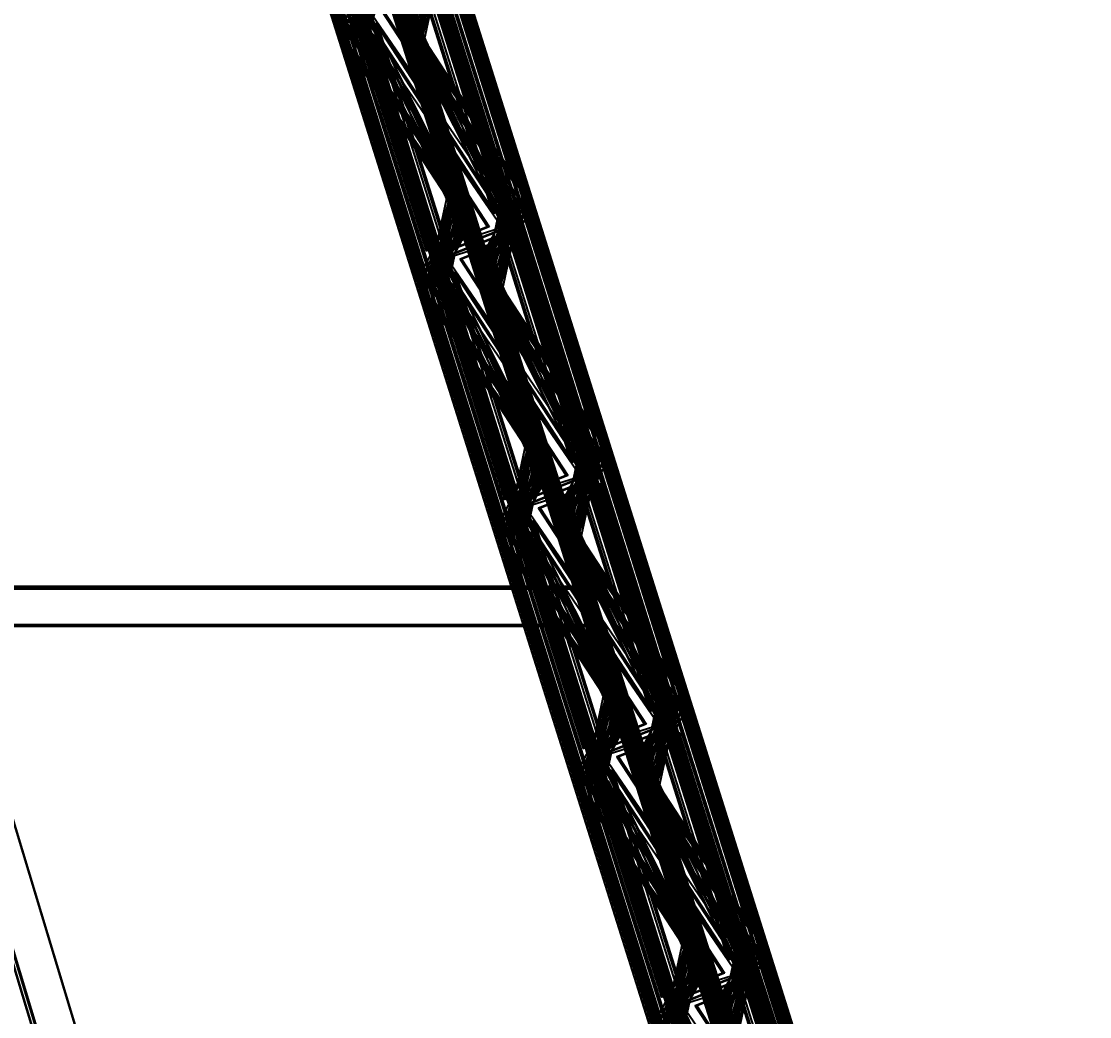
# Model space of a CAD drawing. Header units: millimetres. Extents: x -84906 to 117550, y -3000 to 338000.
# Drawn here: x 22036 to 26688, y 44215 to 48548 of the extents above; entities that cross this region are included whole.
import ezdxf

# ---------------------------------------------------------------- set-up
doc = ezdxf.new("R2010")
doc.units = ezdxf.units.MM
doc.layers.add('D-STR-DIM', color=7, linetype='Continuous', lineweight=13)
doc.layers.add('D-STR-STRC', color=7, linetype='Continuous', lineweight=25)
doc.styles.add('OpenSansCondensed-Light', font='OpenSansCondensed-Light.ttf')
doc.styles.add('TOWER_UNICODE', font='Arial Unicode.ttf')
doc.dimstyles.new('EZDXF', dxfattribs={"dimtxt": 0.25, "dimasz": 0.175, "dimexe": 0.375, "dimexo": 0.125, "dimgap": 0.1, "dimtad": 1, "dimlfac": 100, "dimzin": 12, "dimdsep": 46, "dimtxsty": 'OpenSansCondensed-Light', "dimblk": 'ARCHTICK', "dimcen": 2.5, "dimazin": 3, "dimtfac": 0.5, "dimtmove": 2, "dimatfit": 3})

# ---------------------------------------------------------------- blocks, each defined once
blk = doc.blocks.new('_ARCHTICK')
at = {"color": 0, "linetype": 'BYBLOCK', "const_width": 0.15}
blk.add_lwpolyline([(-0.5, -0.5), (0.5, 0.5)], dxfattribs=at)

msp = doc.modelspace()

# ---------------------------------------------------------------- linework, layer by layer
at = {"layer": 'D-STR-STRC'}
for points in [[(26331.3, 40215.9), (26168.3, 39784.1), (22070.9, 52784.1), (22233.8, 53215.9)], [(26312.2, 40233.1), (26182.2, 39766.9), (22084.8, 52766.9), (22214.7, 53233.1)], [(26346.3, 40215.9), (26183.4, 39784.1), (22085.9, 52784.1), (22248.9, 53215.9)], [(26298.3, 40247), (26192.7, 39753), (22095.3, 52753), (22200.8, 53247)], [(26327.5, 40233.1), (26197.5, 39766.9), (22100, 52766.9), (22230, 53233.1)], [(26313.7, 40247), (26208.2, 39753), (22110.7, 52753), (22216.3, 53247)], [(26616.6, 40215.9), (26453.7, 39784.1), (22356.3, 52784.1), (22519.2, 53215.9)], [(26631.7, 40215.9), (26468.7, 39784.1), (22371.3, 52784.1), (22534.2, 53215.9)], [(26602.5, 40233.1), (26472.5, 39766.9), (22375.1, 52766.9), (22505.1, 53233.1)], [(26591.8, 40247), (26486.3, 39753), (22388.8, 52753), (22494.4, 53247)], [(26617.8, 40233.1), (26487.8, 39766.9), (22390.4, 52766.9), (22520.4, 53233.1)], [(26607.3, 40247), (26501.7, 39753), (22404.3, 52753), (22509.9, 53247)], [(26358.3, 40194.9), (26149.9, 39805.1), (22052.5, 52805.1), (22260.8, 53194.9)], [(26372.9, 40194.9), (26164.5, 39805.1), (22067.1, 52805.1), (22275.4, 53194.9)], [(26635.5, 40194.9), (26427.1, 39805.1), (22329.7, 52805.1), (22538.1, 53194.9)], [(26650.1, 40194.9), (26441.7, 39805.1), (22344.3, 52805.1), (22552.6, 53194.9)], [(26372.6, 40127.9), (26235.9, 39872.1), (22138.4, 52872.1), (22275.2, 53127.9)], [(26354.9, 40141.7), (26248, 39858.3), (22150.5, 52858.3), (22257.5, 53141.7)], [(26387.2, 40127.9), (26250.5, 39872.1), (22153, 52872.1), (22289.8, 53127.9)], [(26342.4, 40153), (26257.1, 39847), (22159.6, 52847), (22244.9, 53153)], [(26369.9, 40141.7), (26263, 39858.3), (22165.6, 52858.3), (22272.5, 53141.7)], [(26333.2, 40162.1), (26264, 39837.9), (22166.5, 52837.9), (22235.8, 53162.1)], [(26357.7, 40153), (26272.3, 39847), (22174.9, 52847), (22260.2, 53153)], [(26348.7, 40162.1), (26279.4, 39837.9), (22182, 52837.9), (22251.2, 53162.1)], [(26549.5, 40127.9), (26412.8, 39872.1), (22315.3, 52872.1), (22452.1, 53127.9)], [(26564.1, 40127.9), (26427.4, 39872.1), (22329.9, 52872.1), (22466.7, 53127.9)], [(26537, 40141.7), (26430.1, 39858.3), (22332.6, 52858.3), (22439.6, 53141.7)], [(26527.7, 40153), (26442.3, 39847), (22344.9, 52847), (22430.2, 53153)], [(26552, 40141.7), (26445.1, 39858.3), (22347.7, 52858.3), (22454.6, 53141.7)], [(26520.6, 40162.1), (26451.3, 39837.9), (22353.9, 52837.9), (22423.1, 53162.1)], [(26542.9, 40153), (26457.6, 39847), (22360.2, 52847), (22445.5, 53153)], [(26536, 40162.1), (26466.8, 39837.9), (22369.3, 52837.9), (22438.6, 53162.1)], [(26536.4, 40073.1), (26165.2, 39926.9), (22067.8, 52926.9), (22439, 53073.1)], [(26536.4, 40073.1), (26165.2, 39926.9), (22067.8, 52926.9), (22439, 53073.1)], [(26543.5, 40073.1), (26172.4, 39926.9), (22074.9, 52926.9), (22446.1, 53073.1)], [(26543.5, 40073.1), (26172.4, 39926.9), (22074.9, 52926.9), (22446.1, 53073.1)], [(26609.8, 40066.1), (26190.2, 39933.9), (22092.7, 52933.9), (22512.4, 53066.1)], [(26627.6, 40073.1), (26256.5, 39926.9), (22159, 52926.9), (22530.2, 53073.1)], [(26627.6, 40073.1), (26256.5, 39926.9), (22159, 52926.9), (22530.2, 53073.1)], [(26634.8, 40073.1), (26263.6, 39926.9), (22166.2, 52926.9), (22537.3, 53073.1)], [(26634.8, 40073.1), (26263.6, 39926.9), (22166.2, 52926.9), (22537.3, 53073.1)], [(26674.3, 39968), (23348.5, 39968), (19714.1, 52041.2), (22799.8, 52041.2)], [(26674.3, 39963.4), (23348.5, 39963.4), (19714.1, 52036.6), (22799.8, 52036.6)], [(23348.5, 39958.5), (26674.3, 39958.5), (22799.8, 52031.7), (19714.1, 52031.7)], [(23363.9, 39968), (23363.9, 39968), (19729.4, 52041.2), (19729.4, 52041.2)], [(26659, 39958.5), (26659, 39958.5), (22784.6, 52031.7), (22784.6, 52031.7)], [(23592.1, 48831.6), (23424.4, 48517.9), (23108, 49522)], [(23571.6, 48845.5), (23440.5, 48498.1), (23122.3, 49507.6)], [(23606.7, 48831.6), (23439, 48517.9), (23122.6, 49522)], [(23557.4, 48856.7), (23452.8, 48481.6), (23132.9, 49496.4)], [(23586.6, 48845.5), (23455.5, 48498.1), (23137.3, 49507.6)], [(23572.6, 48856.7), (23468, 48481.6), (23148.2, 49496.4)], [(23869.3, 48831.6), (23701.7, 48517.9), (23385.2, 49522)], [(23883.9, 48831.6), (23716.2, 48517.9), (23399.8, 49522)], [(23857, 48845.5), (23725.9, 48498.1), (23407.7, 49507.6)], [(23872, 48845.5), (23740.9, 48498.1), (23422.7, 49507.6)], [(23847.7, 48856.7), (23743.1, 48481.6), (23423.2, 49496.4)], [(23863, 48856.7), (23758.4, 48481.6), (23438.5, 49496.4)], [(23547.1, 48865.6), (23462.2, 48468), (23140.7, 49487.8)], [(23562.6, 48865.6), (23477.6, 48468), (23156.2, 49487.8)], [(23840.7, 48865.6), (23755.7, 48468), (23434.3, 49487.8)], [(23856.1, 48865.6), (23771.2, 48468), (23449.8, 49487.8)], [(21693.5, 46082.2), (24523.8, 46082.2), (23611.2, 48936.1), (20831, 48936.1)], [(24523.7, 46087.2), (21693.4, 46087.2), (20831.2, 48940.3), (23611.4, 48940.3)], [(24523.7, 46082.6), (21693.4, 46082.6), (20831.2, 48935.7), (23611.4, 48935.7)], [(24710.7, 46082.2), (24710.7, 46082.2), (23794.8, 48936.1), (23794.8, 48936.1)], [(21693.5, 46077.3), (24523.8, 46077.3), (23611.2, 48931.3), (20831, 48931.3)], [(24695.5, 46077.3), (24695.5, 46077.3), (23779.6, 48931.3), (23779.6, 48931.3)], [(23898.2, 47837), (23578.4, 48851.8), (23473.8, 48476.6)], [(23887, 47845.6), (23565.5, 48865.3), (23480.6, 48467.8)], [(23913.5, 47837), (23593.7, 48851.8), (23489.1, 48476.6)], [(23902.4, 47845.6), (23581, 48865.3), (23496.1, 48467.8)], [(24188.6, 47837), (23868.7, 48851.8), (23764.1, 48476.6)], [(24180.6, 47845.6), (23859.1, 48865.3), (23774.2, 48467.8)], [(24203.9, 47837), (23884, 48851.8), (23779.4, 48476.6)], [(24196, 47845.6), (23874.6, 48865.3), (23789.6, 48467.8)], [(23937, 47811.4), (23620.5, 48815.4), (23452.8, 48501.7)], [(23914.1, 47825.7), (23595.9, 48835.3), (23464.8, 48487.8)], [(23951.6, 47811.4), (23635.1, 48815.4), (23467.4, 48501.7)], [(23929.1, 47825.7), (23610.9, 48835.3), (23479.8, 48487.8)], [(24214.2, 47811.4), (23897.7, 48815.4), (23730.1, 48501.7)], [(24228.8, 47811.4), (23912.3, 48815.4), (23744.6, 48501.7)], [(24199.4, 47825.7), (23881.2, 48835.3), (23750.1, 48487.8)], [(24214.4, 47825.7), (23896.2, 48835.3), (23765.1, 48487.8)], [(23937.7, 47751.5), (23619.5, 48761), (23544.4, 48562)], [(23928.4, 47756.8), (23608.6, 48771.7), (23548.6, 48556.8)], [(23921.9, 47760.7), (23600.5, 48780.4), (23551.9, 48552.7)], [(23952.7, 47751.5), (23634.5, 48761), (23559.4, 48562)], [(23943.7, 47756.8), (23623.8, 48771.7), (23563.9, 48556.8)], [(23937.4, 47760.7), (23616, 48780.4), (23567.3, 48552.7)], [(24119.8, 47751.5), (23801.6, 48761), (23726.5, 48562)], [(24113.7, 47756.8), (23793.8, 48771.7), (23733.9, 48556.8)], [(24109.3, 47760.7), (23787.9, 48780.4), (23739.2, 48552.7)], [(24134.8, 47751.5), (23816.6, 48761), (23741.5, 48562)], [(24129, 47756.8), (23809.1, 48771.7), (23749.2, 48556.8)], [(24124.7, 47760.7), (23803.3, 48780.4), (23754.7, 48552.7)], [(23951.3, 47744.4), (23634.8, 48748.4), (23538.8, 48568.7)], [(23965.9, 47744.4), (23649.4, 48748.4), (23553.4, 48568.7)], [(24128.2, 47744.4), (23811.8, 48748.4), (23715.7, 48568.7)], [(24142.8, 47744.4), (23826.3, 48748.4), (23730.3, 48568.7)], [(24090.9, 47711.5), (23779.2, 48700.6), (23513.5, 48595.9)], [(24090.9, 47711.5), (23779.2, 48700.6), (23513.5, 48595.9)], [(24098.1, 47711.5), (23786.4, 48700.6), (23520.6, 48595.9)], [(24098.1, 47711.5), (23786.4, 48700.6), (23520.6, 48595.9)], [(24159.7, 47706.6), (23848.3, 48694.5), (23547.9, 48599.9)], [(24182.2, 47711.5), (23870.4, 48700.6), (23604.7, 48595.9)], [(24182.2, 47711.5), (23870.4, 48700.6), (23604.7, 48595.9)], [(24189.3, 47711.5), (23877.6, 48700.6), (23611.9, 48595.9)], [(24189.3, 47711.5), (23877.6, 48700.6), (23611.9, 48595.9)], [(24066.3, 47654.1), (23800.6, 47549.4), (23488.9, 48538.5)], [(24066.3, 47654.1), (23800.6, 47549.4), (23488.9, 48538.5)], [(24073.5, 47654.1), (23807.8, 47549.4), (23496, 48538.5)], [(24073.5, 47654.1), (23807.8, 47549.4), (23496, 48538.5)], [(24130.3, 47650.1), (23829.9, 47555.5), (23518.5, 48543.4)], [(24157.6, 47654.1), (23891.8, 47549.4), (23580.1, 48538.5)], [(24157.6, 47654.1), (23891.8, 47549.4), (23580.1, 48538.5)], [(24164.7, 47654.1), (23899, 47549.4), (23587.3, 48538.5)], [(24164.7, 47654.1), (23899, 47549.4), (23587.3, 48538.5)], [(23947.9, 47681.3), (23851.9, 47501.6), (23535.4, 48505.6)], [(23936.7, 47688), (23861.6, 47489), (23543.4, 48498.5)], [(23929, 47693.2), (23869.1, 47478.3), (23549.2, 48493.2)], [(23962.5, 47681.3), (23866.4, 47501.6), (23550, 48505.6)], [(23923.5, 47697.3), (23874.9, 47469.6), (23553.5, 48489.3)], [(23951.7, 47688), (23876.6, 47489), (23558.4, 48498.5)], [(23944.3, 47693.2), (23884.4, 47478.3), (23564.5, 48493.2)], [(23939, 47697.3), (23890.3, 47469.6), (23568.9, 48489.3)], [(24124.8, 47681.3), (24028.8, 47501.6), (23712.3, 48505.6)], [(24118.8, 47688), (24043.7, 47489), (23725.5, 48498.5)], [(24139.4, 47681.3), (24043.4, 47501.6), (23726.9, 48505.6)], [(24114.3, 47693.2), (24054.4, 47478.3), (23734.5, 48493.2)], [(24133.8, 47688), (24058.7, 47489), (23740.5, 48498.5)], [(24110.9, 47697.3), (24062.2, 47469.6), (23740.8, 48489.3)], [(24129.6, 47693.2), (24069.6, 47478.3), (23749.8, 48493.2)], [(24126.3, 47697.3), (24077.7, 47469.6), (23756.3, 48489.3)], [(23933.6, 47748.3), (23765.9, 47434.6), (23449.4, 48438.6)], [(23913.1, 47762.2), (23782, 47414.7), (23463.8, 48424.3)], [(23948.2, 47748.3), (23780.5, 47434.6), (23464, 48438.6)], [(23928.1, 47762.2), (23797, 47414.7), (23478.8, 48424.3)], [(24210.8, 47748.3), (24043.1, 47434.6), (23726.6, 48438.6)], [(24225.4, 47748.3), (24057.7, 47434.6), (23741.2, 48438.6)], [(24198.4, 47762.2), (24067.3, 47414.7), (23749.1, 48424.3)], [(24213.4, 47762.2), (24082.3, 47414.7), (23764.1, 48424.3)], [(23898.8, 47773.4), (23794.2, 47398.2), (23474.4, 48413)], [(23888.6, 47782.2), (23803.6, 47384.7), (23482.2, 48404.4)], [(23914.1, 47773.4), (23809.5, 47398.2), (23489.6, 48413)], [(23904, 47782.2), (23819.1, 47384.7), (23497.6, 48404.4)], [(24189.1, 47773.4), (24084.5, 47398.2), (23764.7, 48413)], [(24182.1, 47782.2), (24097.2, 47384.7), (23775.8, 48404.4)], [(24204.4, 47773.4), (24099.8, 47398.2), (23780, 48413)], [(24197.6, 47782.2), (24112.7, 47384.7), (23791.2, 48404.4)], [(24228.4, 46762.2), (23907, 47782), (23822.1, 47384.4)], [(24243.9, 46762.2), (23922.5, 47782), (23837.5, 47384.4)], [(24522, 46762.2), (24200.6, 47782), (24115.6, 47384.4)], [(24537.5, 46762.2), (24216, 47782), (24131.1, 47384.4)], [(24278.4, 46728), (23962, 47732.1), (23794.3, 47418.4)], [(24255.5, 46742.4), (23937.3, 47751.9), (23806.2, 47404.5)], [(24293, 46728), (23976.6, 47732.1), (23808.9, 47418.4)], [(24239.7, 46753.6), (23919.8, 47768.4), (23815.2, 47393.3)], [(24270.5, 46742.4), (23952.3, 47751.9), (23821.2, 47404.5)], [(24255, 46753.6), (23935.1, 47768.4), (23830.5, 47393.3)], [(24555.6, 46728), (24239.2, 47732.1), (24071.5, 47418.4)], [(24570.2, 46728), (24253.8, 47732.1), (24086.1, 47418.4)], [(24540.9, 46742.4), (24222.7, 47751.9), (24091.6, 47404.5)], [(24530, 46753.6), (24210.2, 47768.4), (24105.6, 47393.3)], [(24555.9, 46742.4), (24237.7, 47751.9), (24106.6, 47404.5)], [(24545.3, 46753.6), (24225.4, 47768.4), (24120.8, 47393.3)], [(24269.9, 46673.5), (23950, 47688.3), (23890.1, 47473.4)], [(24263.4, 46677.3), (23942, 47697.1), (23893.3, 47469.4)], [(24285.2, 46673.5), (23965.3, 47688.3), (23905.4, 47473.4)], [(24278.8, 46677.3), (23957.4, 47697.1), (23908.8, 47469.4)], [(24455.2, 46673.5), (24135.3, 47688.3), (24075.4, 47473.4)], [(24450.7, 46677.3), (24129.3, 47697.1), (24080.7, 47469.4)], [(24470.4, 46673.5), (24150.6, 47688.3), (24090.7, 47473.4)], [(24466.2, 46677.3), (24144.8, 47697.1), (24096.1, 47469.4)], [(24292.8, 46661), (23976.3, 47665.1), (23880.3, 47485.4)], [(24279.1, 46668.2), (23960.9, 47677.7), (23885.8, 47478.7)], [(24307.3, 46661), (23990.9, 47665.1), (23894.8, 47485.4)], [(24294.2, 46668.2), (23976, 47677.7), (23900.9, 47478.7)], [(24469.7, 46661), (24153.2, 47665.1), (24057.2, 47485.4)], [(24461.2, 46668.2), (24143, 47677.7), (24067.9, 47478.7)], [(24484.2, 46661), (24167.8, 47665.1), (24071.8, 47485.4)], [(24476.3, 46668.2), (24158.1, 47677.7), (24083, 47478.7)], [(24432.4, 46628.2), (24120.7, 47617.2), (23854.9, 47512.5)], [(24432.4, 46628.2), (24120.7, 47617.2), (23854.9, 47512.5)], [(24439.5, 46628.2), (24127.8, 47617.2), (23862.1, 47512.5)], [(24439.5, 46628.2), (24127.8, 47617.2), (23862.1, 47512.5)], [(24501.2, 46623.3), (24189.8, 47611.2), (23889.3, 47516.5)], [(24523.6, 46628.2), (24211.9, 47617.2), (23946.2, 47512.5)], [(24523.6, 46628.2), (24211.9, 47617.2), (23946.2, 47512.5)], [(24530.8, 46628.2), (24219, 47617.2), (23953.3, 47512.5)], [(24530.8, 46628.2), (24219, 47617.2), (23953.3, 47512.5)], [(24407.8, 46570.8), (24142.1, 46466.1), (23830.3, 47455.1)], [(24407.8, 46570.8), (24142.1, 46466.1), (23830.3, 47455.1)], [(24415, 46570.8), (24149.2, 46466.1), (23837.5, 47455.1)], [(24415, 46570.8), (24149.2, 46466.1), (23837.5, 47455.1)], [(24471.8, 46566.8), (24171.3, 46472.1), (23859.9, 47460.1)], [(24499, 46570.8), (24233.3, 46466.1), (23921.6, 47455.1)], [(24499, 46570.8), (24233.3, 46466.1), (23921.6, 47455.1)], [(24506.2, 46570.8), (24240.5, 46466.1), (23928.7, 47455.1)], [(24506.2, 46570.8), (24240.5, 46466.1), (23928.7, 47455.1)], [(24289.4, 46597.9), (24193.3, 46418.3), (23876.9, 47422.3)], [(24278.1, 46604.6), (24203, 46405.6), (23884.9, 47415.1)], [(24270.5, 46609.9), (24210.5, 46395), (23890.7, 47409.8)], [(24303.9, 46597.9), (24207.9, 46418.3), (23891.4, 47422.3)], [(24265, 46614), (24216.3, 46386.2), (23894.9, 47406)], [(24293.2, 46604.6), (24218.1, 46405.6), (23899.9, 47415.1)], [(24285.7, 46609.9), (24225.8, 46395), (23906, 47409.8)], [(24280.4, 46614), (24231.8, 46386.2), (23910.4, 47406)], [(24466.3, 46597.9), (24370.2, 46418.3), (24053.8, 47422.3)], [(24460.2, 46604.6), (24385.1, 46405.6), (24067, 47415.1)], [(24480.8, 46597.9), (24384.8, 46418.3), (24068.4, 47422.3)], [(24455.7, 46609.9), (24395.8, 46395), (24076, 47409.8)], [(24475.3, 46604.6), (24400.2, 46405.6), (24082, 47415.1)], [(24452.3, 46614), (24403.7, 46386.2), (24082.3, 47406)], [(24471, 46609.9), (24411.1, 46395), (24091.2, 47409.8)], [(24467.8, 46614), (24419.1, 46386.2), (24097.7, 47406)], [(24275, 46664.9), (24107.3, 46351.3), (23790.9, 47355.3)], [(24289.6, 46664.9), (24121.9, 46351.3), (23805.5, 47355.3)], [(24552.2, 46664.9), (24384.6, 46351.3), (24068.1, 47355.3)], [(24566.8, 46664.9), (24399.1, 46351.3), (24082.7, 47355.3)], [(24254.5, 46678.8), (24123.4, 46331.4), (23805.2, 47340.9)], [(24240.3, 46690), (24135.7, 46314.9), (23815.8, 47329.7)], [(24269.5, 46678.8), (24138.4, 46331.4), (23820.2, 47340.9)], [(24230, 46698.9), (24145.1, 46301.3), (23823.6, 47321.1)], [(24255.5, 46690), (24150.9, 46314.9), (23831.1, 47329.7)], [(24245.5, 46698.9), (24160.5, 46301.3), (23839.1, 47321.1)], [(24539.9, 46678.8), (24408.8, 46331.4), (24090.6, 47340.9)], [(24554.9, 46678.8), (24423.8, 46331.4), (24105.6, 47340.9)], [(24530.6, 46690), (24426, 46314.9), (24106.1, 47329.7)], [(24523.6, 46698.9), (24438.7, 46301.3), (24117.2, 47321.1)], [(24545.9, 46690), (24441.3, 46314.9), (24121.4, 47329.7)], [(24539.1, 46698.9), (24454.1, 46301.3), (24132.7, 47321.1)], [(24597, 45659.1), (24278.8, 46668.6), (24147.7, 46321.2)], [(24581.1, 45670.3), (24261.3, 46685.1), (24156.7, 46310)], [(24612, 45659.1), (24293.8, 46668.6), (24162.7, 46321.2)], [(24569.9, 45678.9), (24248.5, 46698.7), (24163.5, 46301.1)], [(24596.4, 45670.3), (24276.6, 46685.1), (24172, 46310)], [(24585.3, 45678.9), (24263.9, 46698.7), (24179, 46301.1)], [(24882.3, 45659.1), (24564.1, 46668.6), (24433, 46321.2)], [(24871.5, 45670.3), (24551.6, 46685.1), (24447, 46310)], [(24897.3, 45659.1), (24579.1, 46668.6), (24448, 46321.2)], [(24863.5, 45678.9), (24542, 46698.7), (24457.1, 46301.1)], [(24886.8, 45670.3), (24566.9, 46685.1), (24462.3, 46310)], [(24878.9, 45678.9), (24557.5, 46698.7), (24472.5, 46301.1)], [(24619.9, 45644.7), (24303.4, 46648.7), (24135.7, 46335.1)], [(24634.5, 45644.7), (24318, 46648.7), (24150.3, 46335.1)], [(24604.8, 45594), (24283.4, 46613.8), (24234.8, 46386)], [(24620.3, 45594), (24298.9, 46613.8), (24250.2, 46386)], [(24897.1, 45644.7), (24580.6, 46648.7), (24413, 46335.1)], [(24792.2, 45594), (24470.8, 46613.8), (24422.1, 46386)], [(24911.7, 45644.7), (24595.2, 46648.7), (24427.5, 46335.1)], [(24807.7, 45594), (24486.2, 46613.8), (24437.6, 46386)], [(24634.2, 45577.7), (24317.8, 46581.7), (24221.7, 46402.1)], [(24620.6, 45584.9), (24302.4, 46594.4), (24227.3, 46395.4)], [(24611.3, 45590.2), (24291.5, 46605), (24231.5, 46390.1)], [(24648.8, 45577.7), (24332.3, 46581.7), (24236.3, 46402.1)], [(24635.6, 45584.9), (24317.4, 46594.4), (24242.3, 46395.4)], [(24626.6, 45590.2), (24306.7, 46605), (24246.8, 46390.1)], [(24811.1, 45577.7), (24494.7, 46581.7), (24398.6, 46402.1)], [(24802.7, 45584.9), (24484.5, 46594.4), (24409.4, 46395.4)], [(24825.7, 45577.7), (24509.2, 46581.7), (24413.2, 46402.1)], [(24796.6, 45590.2), (24476.7, 46605), (24416.8, 46390.1)], [(24817.7, 45584.9), (24499.5, 46594.4), (24424.4, 46395.4)], [(24811.9, 45590.2), (24492, 46605), (24432.1, 46390.1)], [(24773.8, 45544.9), (24462.1, 46533.9), (24196.4, 46429.2)], [(24773.8, 45544.9), (24462.1, 46533.9), (24196.4, 46429.2)], [(24781, 45544.9), (24469.3, 46533.9), (24203.5, 46429.2)], [(24781, 45544.9), (24469.3, 46533.9), (24203.5, 46429.2)], [(24842.6, 45539.9), (24531.2, 46527.9), (24230.8, 46433.2)], [(24865.1, 45544.9), (24553.3, 46533.9), (24287.6, 46429.2)], [(24865.1, 45544.9), (24553.3, 46533.9), (24287.6, 46429.2)], [(24872.2, 45544.9), (24560.5, 46533.9), (24294.8, 46429.2)], [(24872.2, 45544.9), (24560.5, 46533.9), (24294.8, 46429.2)], [(24813.2, 45483.5), (24512.8, 45388.8), (24201.4, 46376.7)], [(24749.2, 45487.5), (24483.5, 45382.8), (24171.8, 46371.8)], [(24749.2, 45487.5), (24483.5, 45382.8), (24171.8, 46371.8)], [(24756.4, 45487.5), (24490.7, 45382.8), (24178.9, 46371.8)], [(24756.4, 45487.5), (24490.7, 45382.8), (24178.9, 46371.8)], [(24630.8, 45514.6), (24534.8, 45334.9), (24218.3, 46339)], [(24619.6, 45521.3), (24544.5, 45322.3), (24226.3, 46331.8)], [(24645.4, 45514.6), (24549.4, 45334.9), (24232.9, 46339)], [(24634.6, 45521.3), (24559.5, 45322.3), (24241.3, 46331.8)], [(24840.5, 45487.5), (24574.8, 45382.8), (24263, 46371.8)], [(24840.5, 45487.5), (24574.8, 45382.8), (24263, 46371.8)], [(24847.6, 45487.5), (24581.9, 45382.8), (24270.2, 46371.8)], [(24847.6, 45487.5), (24581.9, 45382.8), (24270.2, 46371.8)], [(24807.7, 45514.6), (24711.7, 45334.9), (24395.2, 46339)], [(24801.7, 45521.3), (24726.6, 45322.3), (24408.4, 46331.8)], [(24822.3, 45514.6), (24726.3, 45334.9), (24409.8, 46339)], [(24816.7, 45521.3), (24741.6, 45322.3), (24423.4, 46331.8)], [(24611.9, 45526.6), (24552, 45311.7), (24232.1, 46326.5)], [(24606.4, 45530.6), (24557.8, 45302.9), (24236.4, 46322.7)], [(24627.2, 45526.6), (24567.3, 45311.7), (24247.4, 46326.5)], [(24621.9, 45530.6), (24573.2, 45302.9), (24251.8, 46322.7)], [(24797.2, 45526.6), (24737.3, 45311.7), (24417.4, 46326.5)], [(24793.8, 45530.6), (24745.1, 45302.9), (24423.7, 46322.7)], [(24812.5, 45526.6), (24752.5, 45311.7), (24432.7, 46326.5)], [(24809.2, 45530.6), (24760.6, 45302.9), (24439.2, 46322.7)], [(24616.5, 45581.6), (24448.8, 45267.9), (24132.3, 46272)], [(24596, 45595.5), (24464.9, 45248.1), (24146.7, 46257.6)], [(24631.1, 45581.6), (24463.4, 45267.9), (24146.9, 46272)], [(24581.7, 45606.7), (24477.1, 45231.6), (24157.3, 46246.4)], [(24611, 45595.5), (24479.9, 45248.1), (24161.7, 46257.6)], [(24571.5, 45615.6), (24486.5, 45218), (24165.1, 46237.8)], [(24597, 45606.7), (24492.4, 45231.6), (24172.5, 46246.4)], [(24586.9, 45615.6), (24502, 45218), (24180.6, 46237.8)], [(24893.7, 45581.6), (24726, 45267.9), (24409.6, 46272)], [(24908.3, 45581.6), (24740.6, 45267.9), (24424.1, 46272)], [(24881.3, 45595.5), (24750.2, 45248.1), (24432, 46257.6)], [(24896.3, 45595.5), (24765.2, 45248.1), (24447, 46257.6)], [(24872.1, 45606.7), (24767.5, 45231.6), (24447.6, 46246.4)], [(24865.1, 45615.6), (24780.1, 45218), (24458.7, 46237.8)], [(24887.3, 45606.7), (24782.7, 45231.6), (24462.9, 46246.4)], [(24880.5, 45615.6), (24795.6, 45218), (24474.1, 46237.8)], [(22415.1, 43064.3), (22415.1, 43064.3), (21556.2, 45917.4), (21556.2, 45917.4)], [(22430.4, 43068.9), (22430.4, 43068.9), (21571.5, 45922), (21571.5, 45922)], [(22605.6, 43063.9), (25488.9, 43063.9), (24576.3, 45917.8), (21743.1, 45917.8)], [(22605.6, 43059), (25488.9, 43059), (24576.3, 45912.9), (21743.1, 45912.9)], [(25488.8, 43068.9), (22605.5, 43068.9), (21743.3, 45922), (24576.5, 45922)], [(25488.8, 43064.3), (22605.5, 43064.3), (21743.3, 45917.4), (24576.5, 45917.4)], [(25664.1, 43059), (25664.1, 43059), (24748.2, 45912.9), (24748.2, 45912.9)], [(25679.3, 43063.9), (25679.3, 43063.9), (24763.4, 45917.8), (24763.4, 45917.8)], [(24922.6, 44587), (24602.7, 45601.8), (24498.1, 45226.6)], [(24911.3, 44595.6), (24589.9, 45615.3), (24505, 45217.8)], [(24937.9, 44587), (24618, 45601.8), (24513.4, 45226.6)], [(24926.8, 44595.6), (24605.4, 45615.3), (24520.4, 45217.8)], [(25212.9, 44587), (24893.1, 45601.8), (24788.5, 45226.6)], [(25204.9, 44595.6), (24883.5, 45615.3), (24798.5, 45217.8)], [(25228.2, 44587), (24908.4, 45601.8), (24803.7, 45226.6)], [(25220.4, 44595.6), (24898.9, 45615.3), (24814, 45217.8)], [(24961.3, 44561.4), (24644.9, 45565.4), (24477.2, 45251.7)], [(24938.4, 44575.7), (24620.2, 45585.3), (24489.1, 45237.8)], [(24975.9, 44561.4), (24659.5, 45565.4), (24491.8, 45251.7)], [(24953.4, 44575.7), (24635.3, 45585.3), (24504.1, 45237.8)], [(25238.5, 44561.4), (24922.1, 45565.4), (24754.4, 45251.7)], [(25253.1, 44561.4), (24936.7, 45565.4), (24769, 45251.7)], [(25223.8, 44575.7), (24905.6, 45585.3), (24774.5, 45237.8)], [(25238.8, 44575.7), (24920.6, 45585.3), (24789.5, 45237.8)], [(24975.7, 44494.4), (24659.2, 45498.4), (24563.2, 45318.7)], [(24962, 44501.5), (24643.9, 45511), (24568.8, 45312)], [(24952.8, 44506.8), (24632.9, 45521.7), (24573, 45306.8)], [(24946.3, 44510.7), (24624.9, 45530.4), (24576.2, 45302.7)], [(24990.3, 44494.4), (24673.8, 45498.4), (24577.8, 45318.7)], [(24977.1, 44501.5), (24658.9, 45511), (24583.8, 45312)], [(24968.1, 44506.8), (24648.2, 45521.7), (24588.3, 45306.8)], [(24961.8, 44510.7), (24640.3, 45530.4), (24591.7, 45302.7)], [(25152.6, 44494.4), (24836.1, 45498.4), (24740.1, 45318.7)], [(25144.1, 44501.5), (24826, 45511), (24750.8, 45312)], [(25167.2, 44494.4), (24850.7, 45498.4), (24754.7, 45318.7)], [(25138.1, 44506.8), (24818.2, 45521.7), (24758.3, 45306.8)], [(25133.7, 44510.7), (24812.2, 45530.4), (24763.6, 45302.7)], [(25159.2, 44501.5), (24841, 45511), (24765.9, 45312)], [(25153.3, 44506.8), (24833.5, 45521.7), (24773.6, 45306.8)], [(25149.1, 44510.7), (24827.7, 45530.4), (24779, 45302.7)], [(25115.3, 44461.5), (24803.6, 45450.6), (24537.8, 45345.9)], [(25115.3, 44461.5), (24803.6, 45450.6), (24537.8, 45345.9)], [(25122.4, 44461.5), (24810.7, 45450.6), (24545, 45345.9)], [(25122.4, 44461.5), (24810.7, 45450.6), (24545, 45345.9)], [(25206.5, 44461.5), (24894.8, 45450.6), (24629.1, 45345.9)], [(25206.5, 44461.5), (24894.8, 45450.6), (24629.1, 45345.9)], [(25213.7, 44461.5), (24901.9, 45450.6), (24636.2, 45345.9)], [(25213.7, 44461.5), (24901.9, 45450.6), (24636.2, 45345.9)], [(25184.1, 44456.6), (24872.7, 45444.5), (24572.2, 45349.9)], [(25090.7, 44404.1), (24825, 44299.4), (24513.2, 45288.5)], [(25090.7, 44404.1), (24825, 44299.4), (24513.2, 45288.5)], [(25097.9, 44404.1), (24832.1, 44299.4), (24520.4, 45288.5)], [(25097.9, 44404.1), (24832.1, 44299.4), (24520.4, 45288.5)], [(25154.7, 44400.1), (24854.2, 44305.5), (24542.9, 45293.4)], [(25181.9, 44404.1), (24916.2, 44299.4), (24604.5, 45288.5)], [(25181.9, 44404.1), (24916.2, 44299.4), (24604.5, 45288.5)], [(25189.1, 44404.1), (24923.4, 44299.4), (24611.6, 45288.5)], [(25189.1, 44404.1), (24923.4, 44299.4), (24611.6, 45288.5)], [(24972.3, 44431.3), (24876.2, 44251.6), (24559.8, 45255.6)], [(24961.1, 44438), (24885.9, 44239), (24567.8, 45248.5)], [(24953.4, 44443.2), (24893.4, 44228.3), (24573.6, 45243.2)], [(24986.9, 44431.3), (24890.8, 44251.6), (24574.4, 45255.6)], [(24947.9, 44447.3), (24899.2, 44219.6), (24577.8, 45239.3)], [(24976.1, 44438), (24901, 44239), (24582.8, 45248.5)], [(24968.6, 44443.2), (24908.7, 44228.3), (24588.9, 45243.2)], [(24963.3, 44447.3), (24914.7, 44219.6), (24593.3, 45239.3)], [(25149.2, 44431.3), (25053.1, 44251.6), (24736.7, 45255.6)], [(25143.2, 44438), (25068, 44239), (24749.9, 45248.5)], [(25163.8, 44431.3), (25067.7, 44251.6), (24751.3, 45255.6)], [(25138.6, 44443.2), (25078.7, 44228.3), (24758.9, 45243.2)], [(25158.2, 44438), (25083.1, 44239), (24764.9, 45248.5)], [(25135.2, 44447.3), (25086.6, 44219.6), (24765.2, 45239.3)], [(25153.9, 44443.2), (25094, 44228.3), (24774.1, 45243.2)], [(25150.7, 44447.3), (25102, 44219.6), (24780.6, 45239.3)], [(24957.9, 44498.3), (24790.3, 44184.6), (24473.8, 45188.6)], [(24937.4, 44512.2), (24806.3, 44164.7), (24488.1, 45174.3)], [(24972.5, 44498.3), (24804.8, 44184.6), (24488.4, 45188.6)], [(24952.5, 44512.2), (24821.3, 44164.7), (24503.2, 45174.3)], [(25235.1, 44498.3), (25067.5, 44184.6), (24751, 45188.6)], [(25249.7, 44498.3), (25082.1, 44184.6), (24765.6, 45188.6)], [(25222.8, 44512.2), (25091.7, 44164.7), (24773.5, 45174.3)], [(25237.8, 44512.2), (25106.7, 44164.7), (24788.5, 45174.3)], [(24923.2, 44523.4), (24818.6, 44148.2), (24498.7, 45163)], [(24912.9, 44532.2), (24828, 44134.7), (24506.6, 45154.4)], [(24938.5, 44523.4), (24833.9, 44148.2), (24514, 45163)], [(24928.4, 44532.2), (24843.4, 44134.7), (24522, 45154.4)], [(25213.5, 44523.4), (25108.9, 44148.2), (24789, 45163)], [(25206.5, 44532.2), (25121.6, 44134.7), (24800.1, 45154.4)], [(25228.8, 44523.4), (25124.2, 44148.2), (24804.3, 45163)], [(25222, 44532.2), (25137, 44134.7), (24815.6, 45154.4)], [(25264, 43503.6), (24944.2, 44518.4), (24839.6, 44143.3)], [(25252.8, 43512.2), (24931.4, 44532), (24846.4, 44134.4)], [(25279.3, 43503.6), (24959.5, 44518.4), (24854.9, 44143.3)], [(25268.2, 43512.2), (24946.8, 44532), (24861.9, 44134.4)], [(25554.4, 43503.6), (25234.5, 44518.4), (25129.9, 44143.3)], [(25546.4, 43512.2), (25224.9, 44532), (25140, 44134.4)], [(25569.7, 43503.6), (25249.8, 44518.4), (25145.2, 44143.3)], [(25561.8, 43512.2), (25240.4, 44532), (25155.5, 44134.4)], [(25302.8, 43478), (24986.3, 44482.1), (24818.7, 44168.4)], [(25279.9, 43492.4), (24961.7, 44501.9), (24830.6, 44154.5)], [(25317.4, 43478), (25000.9, 44482.1), (24833.2, 44168.4)], [(25294.9, 43492.4), (24976.7, 44501.9), (24845.6, 44154.5)], [(25580, 43478), (25263.5, 44482.1), (25095.9, 44168.4)], [(25594.6, 43478), (25278.1, 44482.1), (25110.5, 44168.4)], [(25565.2, 43492.4), (25247, 44501.9), (25115.9, 44154.5)], [(25580.2, 43492.4), (25262.1, 44501.9), (25130.9, 44154.5)], [(25303.5, 43418.2), (24985.3, 44427.7), (24910.2, 44228.7)], [(25294.2, 43423.5), (24974.4, 44438.3), (24914.5, 44223.4)], [(25287.8, 43427.3), (24966.3, 44447.1), (24917.7, 44219.4)], [(25318.5, 43418.2), (25000.3, 44427.7), (24925.2, 44228.7)], [(25309.5, 43423.5), (24989.7, 44438.3), (24929.7, 44223.4)], [(25303.2, 43427.3), (24981.8, 44447.1), (24933.1, 44219.4)], [(25485.6, 43418.2), (25167.4, 44427.7), (25092.3, 44228.7)], [(25479.5, 43423.5), (25159.7, 44438.3), (25099.7, 44223.4)], [(25475.1, 43427.3), (25153.7, 44447.1), (25105, 44219.4)], [(25500.6, 43418.2), (25182.4, 44427.7), (25107.3, 44228.7)], [(25494.8, 43423.5), (25174.9, 44438.3), (25115, 44223.4)], [(25490.6, 43427.3), (25169.1, 44447.1), (25120.5, 44219.4)], [(25317.1, 43411), (25000.7, 44415.1), (24904.6, 44235.4)], [(25331.7, 43411), (25015.3, 44415.1), (24919.2, 44235.4)], [(25494, 43411), (25177.6, 44415.1), (25081.5, 44235.4)], [(25508.6, 43411), (25192.2, 44415.1), (25096.1, 44235.4)], [(25456.7, 43378.2), (25145, 44367.2), (24879.3, 44262.5)], [(25456.7, 43378.2), (25145, 44367.2), (24879.3, 44262.5)], [(25463.9, 43378.2), (25152.2, 44367.2), (24886.4, 44262.5)], [(25463.9, 43378.2), (25152.2, 44367.2), (24886.4, 44262.5)], [(25525.5, 43373.3), (25214.1, 44361.2), (24913.7, 44266.5)], [(25548, 43378.2), (25236.2, 44367.2), (24970.5, 44262.5)], [(25548, 43378.2), (25236.2, 44367.2), (24970.5, 44262.5)], [(25555.1, 43378.2), (25243.4, 44367.2), (24977.7, 44262.5)], [(25555.1, 43378.2), (25243.4, 44367.2), (24977.7, 44262.5)]]:
    msp.add_lwpolyline(points, close=True, dxfattribs=at)
for points in [[(26295, 40231.6), (22197.5, 53231.6)], [(26298.3, 40247), (22200.8, 53247)], [(26308.1, 40218.5), (22210.7, 53218.5)], [(26312.2, 40233.1), (22214.7, 53233.1)], [(26331.3, 40215.9), (22233.8, 53215.9)], [(26604, 40231.6), (22506.6, 53231.6)], [(26607.3, 40247), (22509.9, 53247)], [(26613.7, 40218.5), (22516.3, 53218.5)], [(26617.8, 40233.1), (22520.4, 53233.1)], [(26631.7, 40215.9), (22534.2, 53215.9)], [(26326.2, 40202.4), (22228.8, 53202.4)], [(26351.8, 40182.7), (22254.3, 53182.7)], [(26358.3, 40194.9), (22260.8, 53194.9)], [(26626.6, 40202.4), (22529.1, 53202.4)], [(26643.6, 40182.7), (22546.1, 53182.7)], [(26650.1, 40194.9), (22552.6, 53194.9)], [(26329.9, 40146.7), (22232.5, 53146.7)], [(26333.2, 40162.1), (22235.8, 53162.1)], [(26338.3, 40138.4), (22240.9, 53138.4)], [(26342.4, 40153), (22244.9, 53153)], [(26349.8, 40128.2), (22252.4, 53128.2)], [(26354.9, 40141.7), (22257.5, 53141.7)], [(26372.6, 40127.9), (22275.2, 53127.9)], [(26532.7, 40146.7), (22435.3, 53146.7)], [(26536, 40162.1), (22438.6, 53162.1)], [(26538.9, 40138.4), (22441.4, 53138.4)], [(26542.9, 40153), (22445.5, 53153)], [(26546.9, 40128.2), (22449.5, 53128.2)], [(26552, 40141.7), (22454.6, 53141.7)], [(26564.1, 40127.9), (22466.7, 53127.9)], [(26366.1, 40115.7), (22268.7, 53115.7)], [(26557.6, 40115.7), (22460.2, 53115.7)], [(26519.5, 40066.5), (22422.1, 53066.5)], [(26519.5, 40066.5), (22422.1, 53066.5)], [(26536.4, 40073.1), (22439, 53073.1)], [(26536.4, 40073.1), (22439, 53073.1)], [(26590.7, 40060.1), (22493.3, 53060.1)], [(26609.8, 40066.1), (22512.4, 53066.1)], [(26617.9, 40066.5), (22520.5, 53066.5)], [(26617.9, 40066.5), (22520.5, 53066.5)], [(26634.8, 40073.1), (22537.3, 53073.1)], [(26634.8, 40073.1), (22537.3, 53073.1)], [(26209.3, 39939.9), (22111.8, 52939.9)], [(26165.2, 39926.9), (22067.8, 52926.9)], [(26165.2, 39926.9), (22067.8, 52926.9)], [(26182.1, 39933.5), (22084.7, 52933.5)], [(26182.1, 39933.5), (22084.7, 52933.5)], [(26190.2, 39933.9), (22092.7, 52933.9)], [(26263.6, 39926.9), (22166.2, 52926.9)], [(26263.6, 39926.9), (22166.2, 52926.9)], [(26280.5, 39933.5), (22183, 52933.5)], [(26280.5, 39933.5), (22183, 52933.5)], [(26235.9, 39872.1), (22138.4, 52872.1)], [(26242.4, 39884.3), (22145, 52884.3)], [(26248, 39858.3), (22150.5, 52858.3)], [(26253.1, 39871.8), (22155.6, 52871.8)], [(26257.1, 39847), (22159.6, 52847)], [(26261.1, 39861.6), (22163.7, 52861.6)], [(26267.3, 39853.3), (22169.8, 52853.3)], [(26427.4, 39872.1), (22329.9, 52872.1)], [(26433.9, 39884.3), (22336.5, 52884.3)], [(26445.1, 39858.3), (22347.7, 52858.3)], [(26450.2, 39871.8), (22352.7, 52871.8)], [(26457.6, 39847), (22360.2, 52847)], [(26461.7, 39861.6), (22364.2, 52861.6)], [(26470.1, 39853.3), (22372.6, 52853.3)], [(26149.9, 39805.1), (22052.5, 52805.1)], [(26156.4, 39817.3), (22059, 52817.3)], [(26173.4, 39797.6), (22076, 52797.6)], [(26264, 39837.9), (22166.5, 52837.9)], [(26441.7, 39805.1), (22344.3, 52805.1)], [(26448.2, 39817.3), (22350.8, 52817.3)], [(26466.8, 39837.9), (22369.3, 52837.9)], [(26473.8, 39797.6), (22376.4, 52797.6)], [(26168.3, 39784.1), (22070.9, 52784.1)], [(26182.2, 39766.9), (22084.8, 52766.9)], [(26186.3, 39781.5), (22088.8, 52781.5)], [(26192.7, 39753), (22095.3, 52753)], [(26196, 39768.4), (22098.6, 52768.4)], [(26468.7, 39784.1), (22371.3, 52784.1)], [(26487.8, 39766.9), (22390.4, 52766.9)], [(26491.9, 39781.5), (22394.4, 52781.5)], [(26501.7, 39753), (22404.3, 52753)], [(26505, 39768.4), (22407.6, 52768.4)], [(23348.5, 39963.4), (19714.1, 52036.6)], [(23348.5, 39963.4), (19714.1, 52036.6)], [(23368.5, 39963.4), (19734.1, 52036.6)], [(26654.3, 39963.4), (22779.8, 52036.6)], [(26674.3, 39963.4), (22799.8, 52036.6)], [(26674.3, 39963.4), (22799.8, 52036.6)]]:
    msp.add_lwpolyline(points, dxfattribs=at)

# ---------------------------------------------------------------- dimensions: what is measured, and where the dimension line sits
at = {"layer": 'D-STR-DIM'}
for base, p2 in [((116500, 0), (0, 223550)), ((85000, 0), (0, 125000))]:
    msp.add_linear_dim(base=base, p1=(0, 0), p2=p2, angle=90, dimstyle='EZDXF', override={"dimtxt": 4200, "dimasz": 1875, "dimexe": 1050, "dimexo": 900, "dimgap": 1050, "dimtad": 1, "dimdec": 0, "dimlfac": 1, "dimlunit": 2, "dimtxsty": 'TOWER_UNICODE', "dimclrd": 7, "dimclre": 7, "dimclrt": 7}, dxfattribs=at).render()

doc.saveas('drawing.dxf')
